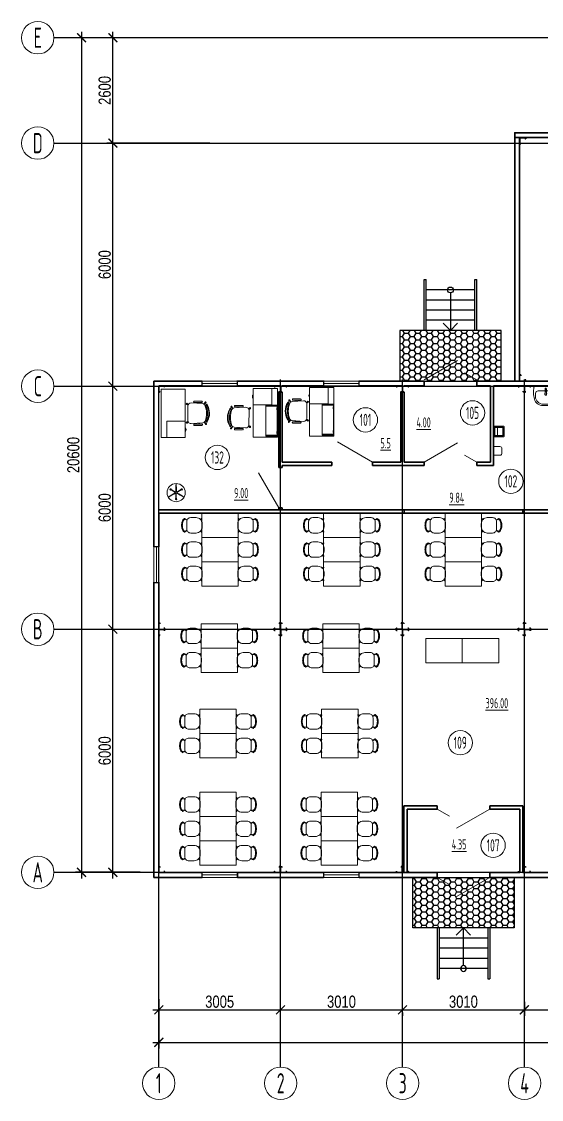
# Model space of a CAD drawing. Header units: millimetres. Extents: x 2162 to 93478, y -2737 to 52379.
# Drawn here: x 2669 to 15504, y -2737 to 23870 of the extents above; entities that cross this region are included whole.
import ezdxf
from ezdxf.enums import TextEntityAlignment as Align

# ---------------------------------------------------------------- set-up
doc = ezdxf.new("R2010")
doc.units = ezdxf.units.MM
doc.linetypes.add('Штрихпунктир 15 х 2 х 2 мм', pattern=[19, 15, -2, 0, -2])
doc.linetypes.add('Штрихпунктирная', pattern=[30, 25, -2.25, 0.5, -2.25])
doc.layers.add('Axes', color=40, linetype='Штрихпунктирная')
doc.layers.add('dimension', color=4, linetype='Continuous')
for name, color, linetype, lineweight in [('Columns', 5, 'Continuous', 30), ('door', 7, 'Continuous', 18), ('equipment 1', 4, 'Continuous', 9), ('furniture', 27, 'Continuous', 9), ('txt', 219, 'Continuous', 20), ('Wall', 5, 'Continuous', 9), ('windows', 4, 'Continuous', 30)]:
    doc.layers.add(name, color=color, linetype=linetype, lineweight=lineweight)
doc.styles.add('KOTE', font='romrust.shx', dxfattribs={"width": 0.8})
doc.styles.add('стиль1', font='cs_gost2304.shx', dxfattribs={"width": 0.8})
doc.dimstyles.new('ayala 100', dxfattribs={"dimscale": 50, "dimtxt": 6, "dimasz": 4.4, "dimexe": 3, "dimexo": 5, "dimgap": 1, "dimtad": 1, "dimtoh": 1, "dimdec": 0, "dimzin": 9, "dimdsep": 46, "dimtxsty": 'KOTE', "dimblk": 'ARCHTICK', "dimcen": 0, "dimdle": 3, "dimclrd": 4, "dimclre": 4, "dimclrt": 3, "dimadec": 0, "dimazin": 0, "dimtfac": 0.666667, "dimtdec": 0, "dimtix": 1, "dimtmove": 1, "dimatfit": 0, "dimfxl": 1, "dimtvp": 1, "dimtolj": 1, "dimarcsym": 0})

# ---------------------------------------------------------------- blocks, each defined once
blk = doc.blocks.new('d3')
at = {"layer": 'door'}
for p, q in [((-650, 75), (173, 550)), ((650, 75), (347, 250))]:
    blk.add_line(p, q, dxfattribs=at)
blk = doc.blocks.new('d2')
at = {"layer": 'door'}
for p, q in [((-650, 40), (173, 515)), ((650, 40), (347, 215))]:
    blk.add_line(p, q, dxfattribs=at)
blk = doc.blocks.new('chair Neo')
at = {"color": 0, "ltscale": 0.6}
for p, q in [((-189, 157), (-164, 132)), ((-179, 170), (-153, 145)), ((171, 139), (231, 170)), ((178, 123), (233, 151)), ((-189, -157), (-164, -132)), ((-179, -170), (-153, -145)), ((171, -139), (231, -170)), ((178, -123), (233, -151))]:
    blk.add_line(p, q, dxfattribs=at)
at = {"color": 0}
blk.add_lwpolyline([(-46, -190), (84, -190, 0.414214), (184, -90), (184, 90, 0.414214), (84, 190), (-46, 190, 0.414214), (-196, 40), (-196, -40, 0.414214)], format="xyb", close=True, dxfattribs=at)
at = {"color": 0, "ltscale": 0.6}
for centre, start, end in [((-180, 160), 79.5239, 195.1676), ((230, 161), 285.9341, 80.7688), ((-180, -160), 164.8324, 280.4761), ((230, -161), 279.2312, 74.0659)]:
    blk.add_arc(centre, 9.91, start, end, dxfattribs=at)
at = {"color": 0, "ltscale": 0.8}
for points, knots in [([(229, 149), (235, 145), (241, 141), (250, 134), (254, 131), (260, 125), (262, 123), (266, 118), (267, 115), (270, 111), (272, 109), (275, 103), (276, 99), (278, 94), (279, 92), (280, 89), (280, 88), (281, 86), (281, 84), (282, 81), (282, 79), (284, 72), (285, 68), (287, 56), (288, 48), (290, 35), (290, 30), (291, 21), (292, 17), (292, 10), (293, 6), (293, 2), (294, 1), (294, 0)], [0.0061002, 0.0061002, 0.0061002, 0.0061002, 0.0192628, 0.0192628, 0.0316441, 0.0316441, 0.0411859, 0.0411859, 0.0507277, 0.0507277, 0.0602695, 0.0602695, 0.0745919, 0.0745919, 0.0816486, 0.0816486, 0.0854623, 0.0854623, 0.089276, 0.089276, 0.0969033, 0.0969033, 0.112158, 0.112158, 0.1376462, 0.1376462, 0.1572963, 0.1572963, 0.1722606, 0.1722606, 0.1853986, 0.1853986, 0.1902343, 0.1902343, 0.1902343, 0.1902343]), ([(229, -149), (235, -145), (241, -141), (250, -134), (254, -131), (260, -125), (262, -123), (266, -118), (267, -115), (270, -111), (272, -109), (275, -103), (276, -99), (278, -94), (279, -92), (280, -89), (280, -88), (281, -86), (281, -84), (282, -81), (282, -79), (284, -72), (285, -68), (287, -56), (288, -48), (290, -35), (290, -30), (291, -21), (292, -17), (292, -10), (293, -6), (293, -2), (294, -1), (294, 0)], [0.0061002, 0.0061002, 0.0061002, 0.0061002, 0.0192628, 0.0192628, 0.0316441, 0.0316441, 0.0411859, 0.0411859, 0.0507277, 0.0507277, 0.0602695, 0.0602695, 0.0745919, 0.0745919, 0.0816486, 0.0816486, 0.0854623, 0.0854623, 0.089276, 0.089276, 0.0969033, 0.0969033, 0.112158, 0.112158, 0.1376462, 0.1376462, 0.1572963, 0.1572963, 0.1722606, 0.1722606, 0.1853986, 0.1853986, 0.1902343, 0.1902343, 0.1902343, 0.1902343]), ([(235, 169), (279, 143), (309, 87), (310, 22), (314, 0)], [0.0029771, 0.0029771, 0.0029771, 0.0029771, 0.082265, 0.1950961, 0.1950961, 0.1950961, 0.1950961]), ([(235, -169), (279, -143), (309, -87), (310, -22), (314, 0)], [0.0029771, 0.0029771, 0.0029771, 0.0029771, 0.082265, 0.1950961, 0.1950961, 0.1950961, 0.1950961]), ([(238, 155), (243, 152), (248, 149), (258, 140), (263, 136), (271, 127), (274, 123), (279, 116), (281, 112), (285, 105), (286, 101), (288, 95), (289, 94), (290, 90), (290, 88), (292, 83), (293, 79), (295, 69), (296, 61), (298, 47), (299, 40), (301, 27), (301, 20), (302, 11), (303, 7), (303, 2), (304, 1), (304, 0)], [0.0086962, 0.0086962, 0.0086962, 0.0086962, 0.0193765, 0.0193765, 0.0357758, 0.0357758, 0.0494546, 0.0494546, 0.0631334, 0.0631334, 0.0768122, 0.0768122, 0.0827388, 0.0827388, 0.0886653, 0.0886653, 0.1005183, 0.1005183, 0.1242244, 0.1242244, 0.1479305, 0.1479305, 0.1716366, 0.1716366, 0.1874516, 0.1874516, 0.1924972, 0.1924972, 0.1924972, 0.1924972]), ([(238, -155), (243, -152), (248, -149), (258, -140), (263, -136), (271, -127), (274, -123), (279, -116), (281, -112), (285, -105), (286, -101), (288, -95), (289, -94), (290, -90), (290, -88), (292, -83), (293, -79), (295, -69), (296, -61), (298, -47), (299, -40), (301, -27), (301, -20), (302, -11), (303, -7), (303, -2), (304, -1), (304, 0)], [0.0086962, 0.0086962, 0.0086962, 0.0086962, 0.0193765, 0.0193765, 0.0357758, 0.0357758, 0.0494546, 0.0494546, 0.0631334, 0.0631334, 0.0768122, 0.0768122, 0.0827388, 0.0827388, 0.0886653, 0.0886653, 0.1005183, 0.1005183, 0.1242244, 0.1242244, 0.1479305, 0.1479305, 0.1716366, 0.1716366, 0.1874516, 0.1874516, 0.1924972, 0.1924972, 0.1924972, 0.1924972])]:
    blk.add_open_spline(points, degree=3, knots=knots, dxfattribs=at)
blk = doc.blocks.new('table 600х800')
at = {"color": 0, "ltscale": 3}
blk.add_lwpolyline([(-746, 298), (154, 298), (154, -302), (-746, -302)], close=True, dxfattribs=at)
at = {"color": 0, "xscale": -1}
blk.add_blockref('chair Neo', (-932, -2), dxfattribs=at)
at = {"color": 0}
blk.add_blockref('chair Neo', (340, -2), dxfattribs=at)
blk = doc.blocks.new('table 1200x600x750')
at = {"color": 0}
blk.add_lwpolyline([(0, 0), (1200, 0), (1200, 600), (0, 600)], close=True, dxfattribs=at)
blk = doc.blocks.new('30405x460x560')
at = {"color": 0}
blk.add_lwpolyline([(0, -460), (405, -460), (405, 0), (0, 0)], close=True, dxfattribs=at)
for radius, start, end in [(60.2, 222.0319, 317.9681), (50.2, 233.3984, 306.6016)]:
    blk.add_arc((206, -420), radius, start, end, dxfattribs=at)
blk = doc.blocks.new('ajur')
at = {"color": 0}
for points in [[(-0.02, 0.006), (-0.124, 0.065)], [(-0.016, 0.014), (-0.119, 0.073)], [(0.016, 0.014), (0.119, 0.073)], [(0.02, 0.006), (0.124, 0.065)], [(-0.005, -0.02), (-0.005, -0.14)], [(0.004, -0.02), (0.005, -0.14)]]:
    blk.add_lwpolyline(points, dxfattribs=at)
for centre, radius in [((0, 0), 0.225), ((-0.137, 0.078), 0.0187), ((0, 0), 0.0208), ((0.137, 0.078), 0.0187), ((0, -0.158), 0.0187)]:
    blk.add_circle(centre, radius, dxfattribs=at)
for centre, radius, start, end in [((4.951, 0.005), 4.958, 177.4864, 179.8367), ((0, 0.223), 0.00229, 5.3975, 174.6025), ((-4.951, 0.005), 4.958, 0.1633, 2.5136), ((-0.193, -0.111), 0.00229, 125.3975, 294.6025), ((2.471, -4.29), 4.958, 120.1633, 122.5136), ((-2.48, 4.285), 4.958, 297.4864, 299.8367), ((2.48, 4.285), 4.958, 240.1633, 242.5136), ((-2.471, -4.29), 4.958, 57.4864, 59.8367), ((0.193, -0.111), 0.00229, 245.3975, 54.6025)]:
    blk.add_arc(centre, radius, start, end, dxfattribs=at)
blk = doc.blocks.new('shel770х280х680')
at = {"color": 0}
for points in [[(0, -770), (0, 0), (-280, 0), (-280, -770)], [(-10, -116), (0, -116), (0, -66), (-10, -66)], [(-10, -654), (0, -654), (0, -704), (-10, -704)]]:
    blk.add_lwpolyline(points, close=True, dxfattribs=at)
for points in [[(-280, -25), (0, -25)], [(-280, -745), (0, -745)]]:
    blk.add_lwpolyline(points, dxfattribs=at)
blk = doc.blocks.new('15L')
at = {"color": 0}
for points in [[(-130, -245), (-130, -15, -0.414214), (-115, 0), (115, 0, -0.414214), (130, -15), (130, -245, -0.414214), (115, -260), (-115, -260, -0.414214)], [(-110, -225), (-110, -35, -0.414214), (-95, -20), (95, -20, -0.414214), (110, -35), (110, -225, -0.414214), (95, -240), (-95, -240, -0.414214)], [(-100, -225), (-100, -35, -0.414214), (-95, -30), (95, -30, -0.414214), (100, -35), (100, -225, -0.414214), (95, -230), (-95, -230, -0.414214)]]:
    blk.add_lwpolyline(points, format="xyb", close=True, dxfattribs=at)
for points in [[(-130, -98), (-110, -98)], [(-100, -98), (100, -98)], [(110, -98), (130, -98)]]:
    blk.add_lwpolyline(points, dxfattribs=at)
blk = doc.blocks.new('chair01')
at = {"color": 0}
for p, q in [((-6.9, 0.1), (-9.8, 2.4)), ((-5.9, 1.2), (-8.8, 3.6)), ((10.2, 5.9), (10.3, 8.2)), ((20.9, 5.7), (21, 8.1)), ((37.1, 0.3), (39.8, 2.1)), ((38, -1), (40.6, 0.9)), ((-14.7, -5), (-15, -24)), ((-11.6, -10.7), (-8.8, -10.8)), ((-11.6, -14.7), (-9.1, -14.8)), ((-10.6, -31.3), (-8.1, -3.2)), ((40.5, -32.2), (39, -4)), ((42.1, -11.6), (39.4, -11.5)), ((42, -15.6), (39.6, -15.5)), ((45.4, -6), (45.1, -25)), ((-6.2, -39), (-7.2, -40)), ((-7.2, -40), (-7.1, -40.1)), ((-6.3, -40.9), (-6.1, -41)), ((-4.7, -39.5), (-6.1, -41)), ((-2.7, -39.8), (32.3, -40.4)), ((34.3, -40.2), (35.7, -41.7)), ((35.8, -41.6), (35.7, -41.7)), ((35.8, -39.6), (36.8, -40.7)), ((36.8, -40.7), (36.7, -40.9))]:
    blk.add_line(p, q, dxfattribs=at)
for points in [[(-9.8, 2.4), (-9.6, 2.6)], [(-8.9, 3.4), (-8.8, 3.6)], [(39.9, 2), (39.8, 2.1)], [(40.6, 0.9), (40.5, 1.1)], [(-11.8, -24.1), (-11.5, -5.1)], [(41.9, -24.9), (42.2, -5.9)]]:
    blk.add_lwpolyline(points, dxfattribs=at)
blk.add_lwpolyline([(35.5, 4, 0.194871), (-4.4, 4.6, -0.605717), (-5.4, 6.1, -0.122717), (-5, 6.5, -0.26699), (36.2, 5.8, -0.122717), (36.5, 5.4, -0.605717)], format="xyb", close=True, dxfattribs=at)
for centre in [(-9.6, 3.3), (40.5, 1.8), (-7, -40.8), (36.5, -41.5)]:
    blk.add_circle(centre, 0.5, dxfattribs=at)
for centre, radius, start, end in [((-11, 4.5), 1.5, 332.1821, 308.0024), ((-9.7, 3.3), 0.75, 272.3591, 8.7384), ((-1.2, -3.9), 7, 115.4326, 173.916), ((-6.2, 6.2), 0.782, 133.7117, 329.2264), ((-4.3, 5.5), 2.75, 125.5801, 153.8918), ((15, -29.6), 42.8, 58.8833, 119.2124), ((-4.3, 5.5), 1.25, 125.9072, 153.8918), ((14.7, -47.4), 53.3, 67.3501, 110.7474), ((32, -4.5), 7, 4.1585, 62.642), ((37.4, 5.4), 0.782, 208.8481, 44.3628), ((35.4, 4.9), 2.75, 24.1827, 52.4944), ((40.6, 1.8), 0.75, 167.5365, 263.9159), ((42, 2.9), 1.5, 228.2725, 204.0928), ((-13.4, -23.8), 1.62, 188.8932, 349.3802), ((-13.1, -5.3), 1.62, 8.8202, 169.3072), ((43.5, -24.7), 1.62, 188.8202, 349.3072), ((43.8, -6.2), 1.62, 8.8932, 169.3802), ((-2.6, -31.8), 8, 176.468, 269.0373), ((-8.2, -42.2), 1.5, 58.6573, 34.4776), ((-7, -40.9), 0.75, 357.9213, 94.3006), ((32.5, -32.4), 8, 269.0373, 1.6065), ((36.6, -41.6), 0.75, 83.7739, 180.1533), ((37.8, -42.9), 1.5, 143.597, 119.4172)]:
    blk.add_arc(centre, radius, start, end, dxfattribs=at)
blk = doc.blocks.new('Cerasit_President_H60')
at = {"color": 0}
for p, q in [((-451, 62), (-451, 0)), ((-451, -62), (-451, 0)), ((-187, 254), (-259, 254)), ((-226, -14), (-226, 14)), ((-226, 14), (-78, 14)), ((-120, 187), (-120, 14)), ((-187, -254), (-259, -254)), ((-78, -14), (-226, -14)), ((-120, -187), (-120, -14))]:
    blk.add_line(p, q, dxfattribs=at)
blk.add_lwpolyline([(-324, 281, -0.053248), (-173, 302), (-123, 302, -0.039105), (-31, 291, -0.357153), (0, 254), (0, 0), (0, -254, -0.357153), (-31, -291, -0.039105), (-123, -302), (-173, -302, -0.053248), (-324, -281, -0.335411), (-485, -68), (-485, 0), (-485, 68, -0.335411)], format="xyb", close=True, dxfattribs=at)
for points in [[(-82, 9), (-146, 9)], [(-146, 9), (-146, -9)], [(-82, -9), (-146, -9)]]:
    blk.add_lwpolyline(points, dxfattribs=at)
blk.add_circle((-68, 0), 16.8, dxfattribs=at)
for centre, radius, start, end in [((-259, 62), 192, 90, 180), ((-198, 0), 22.1, 39.1625, 140.8375), ((-187, 187), 67.2, 0, 90), ((-259, -62), 192, 180, 270), ((-198, 0), 22.1, 219.1625, 320.8375), ((-187, -187), 67.2, 270, 0)]:
    blk.add_arc(centre, radius, start, end, dxfattribs=at)
blk = doc.blocks.new('Puff 8843')
blk.add_lwpolyline([(-55, -200), (55, -200, 0.414214), (105, -150), (105, 0), (-105, 0), (-105, -150, 0.414214)], format="xyb", close=True)
blk = doc.blocks.new('kolumn')
at = {"color": 0, "ltscale": 100}
for p, q in [((4, 0), (146, 0)), ((0, -4), (0, -146)), ((4, -150), (21, -150)), ((25, -146), (25, -125)), ((146, -25), (125, -25)), ((150, -4), (150, -21))]:
    blk.add_line(p, q, dxfattribs=at)
for centre, start, end in [((4, -4), 90, 180), ((146, -4), 0, 90), ((4, -146), 180, 270), ((21, -146), 270, 0), ((146, -21), 270, 0)]:
    blk.add_arc(centre, 4, start, end, dxfattribs=at)
blk = doc.blocks.new('entrance')
h = blk.add_hatch()
h.set_pattern_fill('HONEY', color=0, scale=0.3, angle=270)
h.set_pattern_definition([(270, (297.8511, -94.09346), (0.8248892, -1.42875), [0.9525, -1.905]), (30, (297.8511, -94.09346), (0.8248892, 1.42875), [0.9525, -1.905]), (330, (297.8511, -94.09346), (1.6497784, -3e-09), [-1.905, 0.9525])])
h.paths.add_polyline_path([(12.5, 12.5), (12.5, -12.5), (0, -12.5), (0, 12.5)])
at = {"color": 0}
blk.add_lwpolyline([(12.5, -12.5), (12.5, 12.5), (0, 12.5), (0, -12.5)], close=True, dxfattribs=at)
blk.add_lwpolyline([(12.5, -12.5), (12.5, 12.5), (0, 12.5), (0, -12.5)], close=True, dxfattribs=at)
blk = doc.blocks.new('1300 stair')
at = {"color": 0, "ltscale": 100}
for p, q in [((0, 6.5), (12.57, 6.5)), ((0, 6), (12.57, 6)), ((0, -6), (0, 6)), ((2.5, -6), (2.5, 6)), ((5, -6), (5, 6)), ((7.5, -6), (7.5, 6)), ((10, -6), (10, 6)), ((0, 0), (1.77, 1.77)), ((0, 0), (1.77, 1.77)), ((9.28, 0), (0, 0)), ((0, 0), (1.77, -1.77)), ((0, 0), (1.77, -1.77)), ((0, -6), (12.57, -6)), ((0, -6.5), (12.57, -6.5))]:
    blk.add_line(p, q, dxfattribs=at)
at = {"color": 0}
for p, q in [((12.57, 6.5), (12.57, 6)), ((12.57, -6), (12.57, -6.5))]:
    blk.add_line(p, q, dxfattribs=at)
at = {"color": 0, "ltscale": 100}
blk.add_circle((10, 0), 0.719, dxfattribs=at)
blk = doc.blocks.new('*U21')
at = {"color": 0, "lineweight": 15}
for p, q in [((-1.2, 0), (-1.2, 8.8)), ((-0.6, 0), (-0.6, 8.8)), ((0, 8.8), (0, 0))]:
    blk.add_line(p, q, dxfattribs=at)
at = {"ltscale": 100}
for p, q in [((-1.2, 8.8), (0, 8.8)), ((0, 0), (-1.2, 0))]:
    blk.add_line(p, q, dxfattribs=at)
blk = doc.blocks.new('_ArchTick')
at = {"color": 0, "linetype": 'ByBlock', "const_width": 0.15}
blk.add_lwpolyline([(-0.5, -0.5), (0.5, 0.5)], dxfattribs=at)
blk = doc.blocks.new('*D57')
at = {"layer": 'Defpoints', "color": 0, "transparency": 16777216}
for p in [(9062, -526), (6057, -702), (9062, -702)]:
    blk.add_point(p, dxfattribs=at)
at = {"layer": 'dimension', "color": 4, "lineweight": -2, "transparency": 16777216}
for p, q in [((5907, -526), (9212, -526)), ((6057, -452), (6057, -376)), ((9062, -452), (9062, -376))]:
    blk.add_line(p, q, dxfattribs=at)
at = {"layer": 'dimension', "color": 4, "lineweight": -2, "transparency": 16777216, "xscale": 220, "yscale": 220, "zscale": 220, "rotation": 180}
blk.add_blockref('_ArchTick', (6057, -526), dxfattribs=at)
at = {"layer": 'dimension', "color": 4, "lineweight": -2, "transparency": 16777216, "xscale": 220, "yscale": 220, "zscale": 220}
blk.add_blockref('_ArchTick', (9062, -526), dxfattribs=at)
at = {"layer": 'dimension', "color": 3, "transparency": 16777216, "insert": (7560, -326), "char_height": 300, "attachment_point": 5, "style": 'KOTE'}
blk.add_mtext('\\A1;3005', dxfattribs=at)
blk = doc.blocks.new('*D58')
at = {"layer": 'Defpoints', "color": 0, "transparency": 16777216}
for p in [(12072, -344), (12072, -526), (9062, -702)]:
    blk.add_point(p, dxfattribs=at)
at = {"layer": 'dimension', "color": 4, "lineweight": -2, "transparency": 16777216}
for p, q in [((8912, -526), (12222, -526)), ((9062, -452), (9062, -376)), ((12072, -594), (12072, -676))]:
    blk.add_line(p, q, dxfattribs=at)
at = {"layer": 'dimension', "color": 4, "lineweight": -2, "transparency": 16777216, "xscale": 220, "yscale": 220, "zscale": 220, "rotation": 180}
blk.add_blockref('_ArchTick', (9062, -526), dxfattribs=at)
at = {"layer": 'dimension', "color": 4, "lineweight": -2, "transparency": 16777216, "xscale": 220, "yscale": 220, "zscale": 220}
blk.add_blockref('_ArchTick', (12072, -526), dxfattribs=at)
at = {"layer": 'dimension', "color": 3, "transparency": 16777216, "insert": (10567, -326), "char_height": 300, "attachment_point": 5, "style": 'KOTE'}
blk.add_mtext('\\A1;3010', dxfattribs=at)
blk = doc.blocks.new('*D59')
at = {"layer": 'Defpoints', "color": 0, "transparency": 16777216}
for p in [(15082, -77), (12072, -344), (15082, -526)]:
    blk.add_point(p, dxfattribs=at)
at = {"layer": 'dimension', "color": 4, "lineweight": -2, "transparency": 16777216}
for p, q in [((11922, -526), (15232, -526)), ((15082, -327), (15082, -676)), ((12072, -594), (12072, -676))]:
    blk.add_line(p, q, dxfattribs=at)
at = {"layer": 'dimension', "color": 4, "lineweight": -2, "transparency": 16777216, "xscale": 220, "yscale": 220, "zscale": 220, "rotation": 180}
blk.add_blockref('_ArchTick', (12072, -526), dxfattribs=at)
at = {"layer": 'dimension', "color": 4, "lineweight": -2, "transparency": 16777216, "xscale": 220, "yscale": 220, "zscale": 220}
blk.add_blockref('_ArchTick', (15082, -526), dxfattribs=at)
at = {"layer": 'dimension', "color": 3, "transparency": 16777216, "insert": (13577, -326), "char_height": 300, "attachment_point": 5, "style": 'KOTE'}
blk.add_mtext('\\A1;3010', dxfattribs=at)
blk = doc.blocks.new('*D60')
at = {"layer": 'Defpoints', "color": 0, "transparency": 16777216}
for p in [(18092, 51), (15082, -77), (18092, -526)]:
    blk.add_point(p, dxfattribs=at)
at = {"layer": 'dimension', "color": 4, "lineweight": -2, "transparency": 16777216}
for p, q in [((18092, -199), (18092, -676)), ((14932, -526), (18242, -526)), ((15082, -327), (15082, -676))]:
    blk.add_line(p, q, dxfattribs=at)
at = {"layer": 'dimension', "color": 4, "lineweight": -2, "transparency": 16777216, "xscale": 220, "yscale": 220, "zscale": 220, "rotation": 180}
blk.add_blockref('_ArchTick', (15082, -526), dxfattribs=at)
at = {"layer": 'dimension', "color": 4, "lineweight": -2, "transparency": 16777216, "xscale": 220, "yscale": 220, "zscale": 220}
blk.add_blockref('_ArchTick', (18092, -526), dxfattribs=at)
at = {"layer": 'dimension', "color": 3, "transparency": 16777216, "insert": (16587, -326), "char_height": 300, "attachment_point": 5, "style": 'KOTE'}
blk.add_mtext('\\A1;3010', dxfattribs=at)
blk = doc.blocks.new('*D75')
at = {"layer": 'Defpoints', "color": 0, "transparency": 16777216}
for p in [(4319, 8870), (4923, 8870), (4319, 2870)]:
    blk.add_point(p, dxfattribs=at)
at = {"layer": 'dimension', "color": 4, "lineweight": -2, "transparency": 16777216}
for p, q in [((4569, 8870), (5073, 8870)), ((4923, 2720), (4923, 9020)), ((4569, 2870), (5073, 2870))]:
    blk.add_line(p, q, dxfattribs=at)
at = {"layer": 'dimension', "color": 4, "lineweight": -2, "transparency": 16777216, "xscale": 220, "yscale": 220, "zscale": 220}
for p, rotation in [((4923, 8870), 90), ((4923, 2870), 270)]:
    blk.add_blockref('_ArchTick', p, dxfattribs=dict(at, rotation=rotation))
at = {"layer": 'dimension', "color": 3, "transparency": 16777216, "insert": (4723, 5870), "char_height": 300, "attachment_point": 5, "rotation": 90, "style": 'KOTE'}
blk.add_mtext('\\A1;6000', dxfattribs=at)
blk = doc.blocks.new('*D76')
at = {"layer": 'Defpoints', "color": 0, "transparency": 16777216}
for p in [(4164, 14870), (4923, 14870), (4319, 8870)]:
    blk.add_point(p, dxfattribs=at)
at = {"layer": 'dimension', "color": 4, "lineweight": -2, "transparency": 16777216}
for p, q in [((4923, 8720), (4923, 15020)), ((4414, 14870), (5073, 14870)), ((4569, 8870), (5073, 8870))]:
    blk.add_line(p, q, dxfattribs=at)
at = {"layer": 'dimension', "color": 4, "lineweight": -2, "transparency": 16777216, "xscale": 220, "yscale": 220, "zscale": 220}
for p, rotation in [((4923, 14870), 90), ((4923, 8870), 270)]:
    blk.add_blockref('_ArchTick', p, dxfattribs=dict(at, rotation=rotation))
at = {"layer": 'dimension', "color": 3, "transparency": 16777216, "insert": (4723, 11870), "char_height": 300, "attachment_point": 5, "rotation": 90, "style": 'KOTE'}
blk.add_mtext('\\A1;6000', dxfattribs=at)
blk = doc.blocks.new('*D77')
at = {"layer": 'Defpoints', "color": 0, "transparency": 16777216}
for p in [(4923, 20870), (7565, 20870), (4164, 14870)]:
    blk.add_point(p, dxfattribs=at)
at = {"layer": 'dimension', "color": 4, "lineweight": -2, "transparency": 16777216}
for p, q in [((4923, 14720), (4923, 21020)), ((7315, 20870), (4773, 20870)), ((4414, 14870), (5073, 14870))]:
    blk.add_line(p, q, dxfattribs=at)
at = {"layer": 'dimension', "color": 4, "lineweight": -2, "transparency": 16777216, "xscale": 220, "yscale": 220, "zscale": 220}
for p, rotation in [((4923, 20870), 90), ((4923, 14870), 270)]:
    blk.add_blockref('_ArchTick', p, dxfattribs=dict(at, rotation=rotation))
at = {"layer": 'dimension', "color": 3, "transparency": 16777216, "insert": (4723, 17870), "char_height": 300, "attachment_point": 5, "rotation": 90, "style": 'KOTE'}
blk.add_mtext('\\A1;6000', dxfattribs=at)
blk = doc.blocks.new('*D78')
at = {"layer": 'Defpoints', "color": 0, "transparency": 16777216}
for p in [(4923, 23470), (7538, 23470), (7565, 20870)]:
    blk.add_point(p, dxfattribs=at)
at = {"layer": 'dimension', "color": 4, "lineweight": -2, "transparency": 16777216}
for p, q in [((7288, 23470), (4773, 23470)), ((4923, 20720), (4923, 23620)), ((7315, 20870), (4773, 20870))]:
    blk.add_line(p, q, dxfattribs=at)
at = {"layer": 'dimension', "color": 4, "lineweight": -2, "transparency": 16777216, "xscale": 220, "yscale": 220, "zscale": 220}
for p, rotation in [((4923, 23470), 90), ((4923, 20870), 270)]:
    blk.add_blockref('_ArchTick', p, dxfattribs=dict(at, rotation=rotation))
at = {"layer": 'dimension', "color": 3, "transparency": 16777216, "insert": (4723, 22170), "char_height": 300, "attachment_point": 5, "rotation": 90, "style": 'KOTE'}
blk.add_mtext('\\A1;2600', dxfattribs=at)
blk = doc.blocks.new('*D79')
at = {"layer": 'Defpoints', "color": 0, "transparency": 16777216}
for p in [(60342, 186), (6057, -11), (60342, -1328)]:
    blk.add_point(p, dxfattribs=at)
at = {"layer": 'dimension', "color": 4, "lineweight": -2, "transparency": 16777216}
for p, q in [((6057, -261), (6057, -1478)), ((60342, -64), (60342, -1478)), ((5907, -1328), (60492, -1328))]:
    blk.add_line(p, q, dxfattribs=at)
at = {"layer": 'dimension', "color": 4, "lineweight": -2, "transparency": 16777216, "xscale": 220, "yscale": 220, "zscale": 220, "rotation": 180}
blk.add_blockref('_ArchTick', (6057, -1328), dxfattribs=at)
at = {"layer": 'dimension', "color": 4, "lineweight": -2, "transparency": 16777216, "xscale": 220, "yscale": 220, "zscale": 220}
blk.add_blockref('_ArchTick', (60342, -1328), dxfattribs=at)
at = {"layer": 'dimension', "color": 3, "transparency": 16777216, "insert": (33200, -1128), "char_height": 300, "attachment_point": 5, "style": 'KOTE'}
blk.add_mtext('\\A1;54285', dxfattribs=at)
blk = doc.blocks.new('*D83')
at = {"layer": 'Defpoints', "color": 0, "transparency": 16777216}
for p in [(7538, 23470), (4149, 2870), (5847, 2870)]:
    blk.add_point(p, dxfattribs=at)
at = {"layer": 'dimension', "color": 4, "lineweight": -2, "transparency": 16777216}
for p, q in [((7288, 23470), (3999, 23470)), ((4149, 23620), (4149, 2720)), ((5597, 2870), (3999, 2870))]:
    blk.add_line(p, q, dxfattribs=at)
at = {"layer": 'dimension', "color": 4, "lineweight": -2, "transparency": 16777216, "xscale": 220, "yscale": 220, "zscale": 220}
for p, rotation in [((4149, 23470), 90), ((4149, 2870), 270)]:
    blk.add_blockref('_ArchTick', p, dxfattribs=dict(at, rotation=rotation))
at = {"layer": 'dimension', "color": 3, "transparency": 16777216, "insert": (3949, 13170), "char_height": 300, "attachment_point": 5, "rotation": 90, "style": 'KOTE'}
blk.add_mtext('\\A1;20600', dxfattribs=at)

msp = doc.modelspace()

# ---------------------------------------------------------------- linework, layer by layer
at = {"color": 0, "ltscale": 100}
for p, q in [((12607.1, 16245.1), (12607.1, 17502.5)), ((12657.1, 16245.1), (12657.1, 17502.5)), ((13857.1, 16245.1), (13857.1, 17502.5)), ((13907.1, 16245.1), (13907.1, 17502.5)), ((13857.1, 17245.1), (12657.1, 17245.1)), ((13257.1, 17173.2), (13257.1, 16245.1)), ((13857.1, 16995.1), (12657.1, 16995.1)), ((13857.1, 16745.1), (12657.1, 16745.1)), ((13857.1, 16495.1), (12657.1, 16495.1)), ((13857.1, 16245.1), (12657.1, 16245.1)), ((13257.1, 16245.1), (13080.3, 16421.9)), ((13257.1, 16245.1), (13080.3, 16421.9)), ((13257.1, 16245.1), (13433.9, 16421.9)), ((13257.1, 16245.1), (13433.9, 16421.9))]:
    msp.add_line(p, q, dxfattribs=at)
at = {"color": 0}
for p, q in [((12607.1, 17502.5), (12657.1, 17502.5)), ((13857.1, 17502.5), (13907.1, 17502.5))]:
    msp.add_line(p, q, dxfattribs=at)
at = {"color": 0, "ltscale": 100}
msp.add_circle((13257.1, 17245.1), 71.9, dxfattribs=at)
at = {"layer": 'Axes', "linetype": 'Штрихпунктир 15 х 2 х 2 мм'}
for p, q in [((38316.1, 23470.2), (3469.3, 23470.2)), ((3469.3, 20870.1), (32216.7, 20870.1)), ((9062.1, -1937.4), (9062.1, 15031.5)), ((12072.1, -1937.4), (12072.1, 15031.5)), ((15082.1, -1937.4), (15082.1, 15031.5)), ((3469.3, 14870.1), (57337.1, 14870.1)), ((6057.1, -1937.4), (6057, 14875.1)), ((3469.3, 8870.1), (57337.1, 8870.1)), ((3469.3, 2870.1), (57367.1, 2870.1))]:
    msp.add_line(p, q, dxfattribs=at)
at = {"layer": 'door'}
for p, q in [((11332.1, 12995.1), (10466, 13495.1)), ((9022.1, 11865.1), (8522.1, 12731.1))]:
    msp.add_line(p, q, dxfattribs=at)
at = {"layer": 'furniture'}
for points in [[(12647.9, 8639.8), (13547.9, 8639.8), (13547.9, 8039.8), (12647.9, 8039.8)], [(13547.9, 8639.8), (14447.9, 8639.8), (14447.9, 8039.8), (13547.9, 8039.8)]]:
    msp.add_lwpolyline(points, close=True, dxfattribs=at)
at = {"layer": 'txt'}
for centre, radius in [((3069.3, 23470.2), 400), ((3069.3, 20870.1), 400), ((3069.3, 14870.1), 400), ((13802.4, 14210.8), 300), ((11159.2, 14038.4), 300), ((7504.5, 13109.8), 300), ((14748.3, 12521.4), 300), ((3069.3, 8870.1), 400), ((13500, 6067.6), 300), ((14310.9, 3534.6), 300), ((3069.3, 2870.1), 400), ((6057.1, -2337.4), 400), ((9067.1, -2337.4), 400), ((12077.1, -2337.4), 400), ((15087.1, -2337.4), 400)]:
    msp.add_circle(centre, radius, dxfattribs=at)
at = {"layer": 'Wall', "lineweight": 35}
for p, q in [((14845.9, 21125.1), (14845.9, 14994.9)), ((14962.8, 14994.9), (14962.9, 21005.1)), ((5937, 14995.1), (5937, 10899.7)), ((7127.1, 14995.1), (5937, 14995.1)), ((10137.1, 14995.1), (7987.1, 14995.1)), ((12607.1, 14995.1), (10997.1, 14995.1)), ((12607.1, 14875.1), (12607.1, 14995.1)), ((17937.5, 14994.2), (13907.1, 14995.1)), ((13907.1, 14995.1), (13907.1, 14875.1)), ((6057, 14875.1), (7127.1, 14875.1)), ((7987.1, 14875.1), (9022.1, 14875.1)), ((9022.1, 14725.1), (9022.1, 12865.1)), ((9102.1, 14725.1), (9022.1, 14725.1)), ((9102.1, 14875.1), (10137.1, 14875.1)), ((9102.1, 12995.1), (9102.1, 14725.1)), ((10997.1, 14875.1), (12032.1, 14875.1)), ((12032.1, 14725.1), (12032.1, 12995.1)), ((12112.1, 14725.1), (12032.1, 14725.1)), ((12112.1, 14875.1), (12607.1, 14875.1)), ((12112.1, 12995.1), (12112.1, 14725.1)), ((13907.1, 14875.1), (14242.1, 14875.1)), ((14242.1, 14875.1), (14242.1, 12995.1)), ((14322.1, 14875.1), (16532.1, 14875.1)), ((14322.1, 12915.1), (14322.1, 14875.1)), ((9022.1, 12865.1), (9102.1, 12865.1)), ((10332.1, 12995.1), (9102.1, 12995.1)), ((9102.1, 12865.1), (9102.1, 12915.1)), ((9102.1, 12915.1), (10332.1, 12915.1)), ((10332.1, 12915.1), (10332.1, 12995.1)), ((12032.1, 12995.1), (11332.1, 12995.1)), ((11332.1, 12995.1), (11332.1, 12915.1)), ((11332.1, 12915.1), (12032.1, 12915.1)), ((12032.1, 12915.1), (12607.1, 12915.1)), ((12607.1, 12995.1), (12112.1, 12995.1)), ((12607.1, 12915.1), (12607.1, 12995.1)), ((14242.1, 12995.1), (13907.1, 12995.1)), ((13907.1, 12995.1), (13907.1, 12915.1)), ((13907.1, 12915.1), (14322.1, 12915.1)), ((9102.1, 11815.1), (6057, 11815.1)), ((6057, 10899.7), (6057, 11735.1)), ((6057, 11735.1), (12112.1, 11735.1)), ((9022.1, 11865.1), (9022.1, 11815.1)), ((9102.1, 11865.1), (9022.1, 11865.1)), ((9102.1, 11815.1), (9102.1, 11865.1)), ((12112.1, 11815.1), (9102.1, 11815.1)), ((12112.1, 11735.1), (12112.1, 11815.1)), ((15042.1, 11815.1), (15042.1, 11735.1)), ((18052.1, 11815.1), (15042.1, 11815.1)), ((15042.1, 11735.1), (18132.1, 11735.1)), ((5937, 10027.7), (5937, 2745.1)), ((6057, 2865.1), (6057, 10027.7)), ((12107.1, 4510.2), (12107.1, 2865.1)), ((12927.1, 4510.2), (12107.1, 4510.2)), ((12187.1, 2865.1), (12187.1, 4430.2)), ((12187.1, 4430.2), (12927.1, 4430.2)), ((12927.1, 4430.2), (12927.1, 4510.2)), ((15047.1, 4510.2), (14227.1, 4510.2)), ((14227.1, 4510.2), (14227.1, 4430.2)), ((14227.1, 4430.2), (14967.1, 4430.2)), ((14967.1, 4430.2), (14967.1, 2865.1)), ((15047.1, 2865.1), (15047.1, 4510.2)), ((5937, 2745.1), (7129.5, 2745.1)), ((7129.5, 2865.1), (6057, 2865.1)), ((10127.1, 2865.1), (7987.1, 2865.1)), ((7999.5, 2865.1), (7999.5, 2745.1)), ((7999.5, 2745.1), (10127.1, 2745.1)), ((12107.1, 2865.1), (11007.1, 2865.1)), ((11007.1, 2745.1), (12927.1, 2745.1)), ((12927.1, 2865.1), (12187.1, 2865.1)), ((12927.1, 2745.1), (12927.1, 2865.1)), ((14967.1, 2865.1), (14227.1, 2865.1)), ((14227.1, 2865.1), (14227.1, 2745.1)), ((14227.1, 2745.1), (16147.1, 2745.1)), ((16157.1, 2865.1), (15047.1, 2865.1))]:
    msp.add_line(p, q, dxfattribs=at)
at = {"layer": 'Wall'}
msp.add_line((6057, 11815.1), (6057, 14875.1), dxfattribs=at)
at = {"layer": 'Wall', "lineweight": 35}
for points in [[(18096.3, 21125.1), (14845.9, 21125.1), (14845.9, 21005.1), (18096.3, 21005.1)], [(12112.1, 11815.1), (15042.1, 11815.1), (15042.1, 11735.1), (12112.1, 11735.1)]]:
    msp.add_lwpolyline(points, close=True, dxfattribs=at)

# ---------------------------------------------------------------- block references
at = {"yscale": 100, "zscale": 100, "rotation": 90}
for name, p, xscale in [('entrance', (13257.1, 14995.1), 100), ('entrance', (13577.1, 2745.1), -100), ('1300 stair', (13577.1, 1495.1), -100)]:
    msp.add_blockref(name, p, dxfattribs=dict(at, xscale=xscale))
at = {"layer": 'Columns'}
for p in [(14967.9, 21000.1), (6057.1, 14875.1), (9067.5, 14875.1), (12077.5, 14875.1), (15087.5, 14875.1), (6057.1, 8865.1), (9067.5, 8865.1), (12077.5, 8865.1), (15087.5, 8865.1)]:
    msp.add_blockref('kolumn', p, dxfattribs=at)
for p, rotation in [((14967.8, 14999.9), 90), ((9057.5, 8875.1), 180), ((12067.5, 8875.1), 180), ((15077.5, 8875.1), 180), ((9057.1, 2865.1), 180), ((12067.1, 2865.1), 180), ((15077.1, 2865.1), 180)]:
    msp.add_blockref('kolumn', p, dxfattribs=dict(at, rotation=rotation))
at = {"layer": 'Columns', "xscale": -1}
for p in [(9057.5, 14875.1), (12067.5, 14875.1), (15077.5, 14875.1), (9057.5, 8865.1), (12067.5, 8865.1), (15077.5, 8865.1)]:
    msp.add_blockref('kolumn', p, dxfattribs=at)
at = {"layer": 'Columns', "xscale": -1, "rotation": 180}
for p in [(6057, 8875.1), (9067.5, 8875.1), (12077.5, 8875.1), (15087.5, 8875.1), (6057.1, 2865.1), (9067.1, 2865.1), (12077.1, 2865.1), (15087.1, 2865.1)]:
    msp.add_blockref('kolumn', p, dxfattribs=at)
at = {"layer": 'door'}
for name, p in [('d3', (13257.1, 14950.1)), ('d2', (13257.1, 12955.1))]:
    msp.add_blockref(name, p, dxfattribs=at)
at = {"layer": 'door', "rotation": 180}
for name, p in [('d2', (13577.1, 4470.2)), ('d3', (13577.1, 2820.1))]:
    msp.add_blockref(name, p, dxfattribs=at)
at = {"layer": 'equipment 1', "rotation": 90}
for name, p in [('Cerasit_President_H60', (15610.5, 14875.1)), ('Puff 8843', (14329.1, 13271.6))]:
    msp.add_blockref(name, p, dxfattribs=at)
at = {"layer": 'equipment 1', "xscale": -1, "rotation": 90}
msp.add_blockref('15L', (14322.1, 13750.2), dxfattribs=at)
at = {"layer": 'equipment 1', "xscale": 1000, "yscale": 1000, "zscale": 1000}
msp.add_blockref('ajur', (6485.1, 12242.5), dxfattribs=at)
at = {"layer": 'furniture', "xscale": -1}
for name, p, rotation in [('table 1200x600x750', (6112.3, 13599.3), 270), ('30405x460x560', (8848.4, 14405.9), 270), ('30405x460x560', (10241.7, 14430.5), 270), ('30405x460x560', (6252.3, 14004.3), 90)]:
    msp.add_blockref(name, p, dxfattribs=dict(at, rotation=rotation))
at = {"layer": 'furniture', "rotation": 89.99999999999999}
for p in [(8988.4, 13610.9), (10381.7, 13635.5)]:
    msp.add_blockref('table 1200x600x750', p, dxfattribs=at)
at = {"layer": 'furniture', "yscale": 9.999999999924743, "zscale": 9.999999999924743}
for p, xscale, rotation in [((7174.7, 14048), -9.999999999924743, 269.2672884149013), ((7885.5, 13941.3), 9.999999999924743, 90.73271158509863), ((9314.4, 14100.3), 9.999999999924743, 90.73271158509863)]:
    msp.add_blockref('chair01', p, dxfattribs=dict(at, xscale=xscale, rotation=rotation))
at = {"layer": 'furniture'}
for name, p in [('shel770х280х680', (8979.9, 14402.1)), ('shel770х280х680', (10373.2, 14426.7)), ('table 600х800', (7862.8, 11437)), ('table 600х800', (10872.8, 11437)), ('table 600х800', (13873, 11437)), ('table 600х800', (7862.8, 10837)), ('table 600х800', (10872.8, 10837)), ('table 600х800', (13873, 10837)), ('table 600х800', (7865.3, 10237)), ('table 600х800', (10872.8, 10237)), ('table 600х800', (13873, 10237)), ('table 600х800', (7845.3, 8705.6)), ('table 600х800', (10852.8, 8705.6)), ('table 600х800', (7845.3, 8105.6)), ('table 600х800', (10852.8, 8105.6)), ('table 600х800', (7813.9, 6594.8)), ('table 600х800', (10821.4, 6594.8)), ('table 600х800', (7813.9, 5994.8)), ('table 600х800', (10821.4, 5994.8)), ('table 600х800', (7813.9, 4546.5)), ('table 600х800', (10811, 4546.5)), ('table 600х800', (7813.9, 3946.5)), ('table 600х800', (10811, 3946.5)), ('table 600х800', (7813.9, 3346.5)), ('table 600х800', (10811, 3346.5))]:
    msp.add_blockref(name, p, dxfattribs=at)
at = {"layer": 'windows', "xscale": -100, "yscale": 100, "zscale": 100}
for p, rotation in [((7117.1, 14995.1), 270), ((10127.1, 14995.1), 270), ((6057, 10899.7), 180), ((7119.5, 2865.1), 270), ((10127.1, 2865.1), 270)]:
    msp.add_blockref('*U21', p, dxfattribs=dict(at, rotation=rotation))

# ---------------------------------------------------------------- texts
at = {"layer": 'txt', "style": 'стиль1', "width": 0.7}
for s, height, p in [('E', 500, (3069.3, 23470.2)), ('D', 500, (3069.3, 20870.1)), ('C', 500, (3069.3, 14870.1)), ('101', 300, (11159.2, 14038.4)), ('105', 300, (13802.4, 14210.8)), ('132', 300, (7504.5, 13109.8)), ('102', 300, (14748.3, 12521.4)), ('B', 500, (3069.3, 8870.1)), ('109', 300, (13500, 6067.6)), ('107', 300, (14310.9, 3534.6)), ('А', 500, (3069.3, 2870.1)), ('1', 500, (6057.1, -2337.4)), ('2', 500, (9067.1, -2337.4)), ('3', 500, (12077.1, -2337.4)), ('4', 500, (15087.1, -2337.4))]:
    msp.add_text(s, height=height, dxfattribs=at).set_placement(p, align=Align.MIDDLE_CENTER)
at = {"layer": 'txt', "ltscale": 100, "style": 'стиль1', "width": 0.7}
for s, p in [('%%U4.00', (12594.4, 13975)), ('%%U5.5', (11656.2, 13461.6)), ('%%U9.00', (8091.2, 12230.7)), ('%%U9.84', (13413.8, 12118.7)), ('%%U396.00', (14402.8, 7044.8)), ('%%U4.35', (13470.9, 3560.3))]:
    msp.add_text(s, height=250, dxfattribs=at).set_placement(p, align=Align.MIDDLE_CENTER)

# ---------------------------------------------------------------- dimensions: what is measured, and where the dimension line sits
at = {"layer": 'dimension'}
for base, p1, p2, picture, middle in [((4149.4, 2870.1), (7537.9, 23470.2), (5847.4, 2870.1), '*D83', (3949.4, 13170.2)), ((4922.5, 23470.2), (7565.3, 20870.1), (7537.9, 23470.2), '*D78', (4722.5, 22170.2)), ((4922.5, 20870.1), (4163.9, 14870.1), (7565.3, 20870.1), '*D77', (4722.5, 17870.1)), ((4922.5, 14870.1), (4319.1, 8870.1), (4163.9, 14870.1), '*D76', (4722.5, 11870.1)), ((4922.5, 8870.1), (4319.1, 2870.1), (4319.1, 8870.1), '*D75', (4722.5, 5870.1))]:
    dim = msp.add_linear_dim(base=base, p1=p1, p2=p2, angle=90, dimstyle='ayala 100', dxfattribs=at)
    dim.commit()
    dim.dimension.update_dxf_attribs({"geometry": picture, "text_midpoint": middle})
for base, p1, p2, picture, middle in [((60342, -1328.1), (6057.1, -11.1), (60342, 186.1), '*D79', (33199.6, -1128.1)), ((18092.1, -525.6), (15082.1, -77.5), (18092.1, 51.4), '*D60', (16587.1, -325.6)), ((9062.1, -525.6), (6057.1, -702), (9062.1, -702), '*D57', (7559.6, -325.6)), ((12072.1, -525.6), (9062.1, -702), (12072.1, -343.5), '*D58', (10567.1, -325.6)), ((15082.1, -525.6), (12072.1, -343.5), (15082.1, -77.5), '*D59', (13577.1, -325.6))]:
    dim = msp.add_linear_dim(base=base, p1=p1, p2=p2, dimstyle='ayala 100', dxfattribs=at)
    dim.commit()
    dim.dimension.update_dxf_attribs({"geometry": picture, "text_midpoint": middle})

doc.saveas('drawing.dxf')
